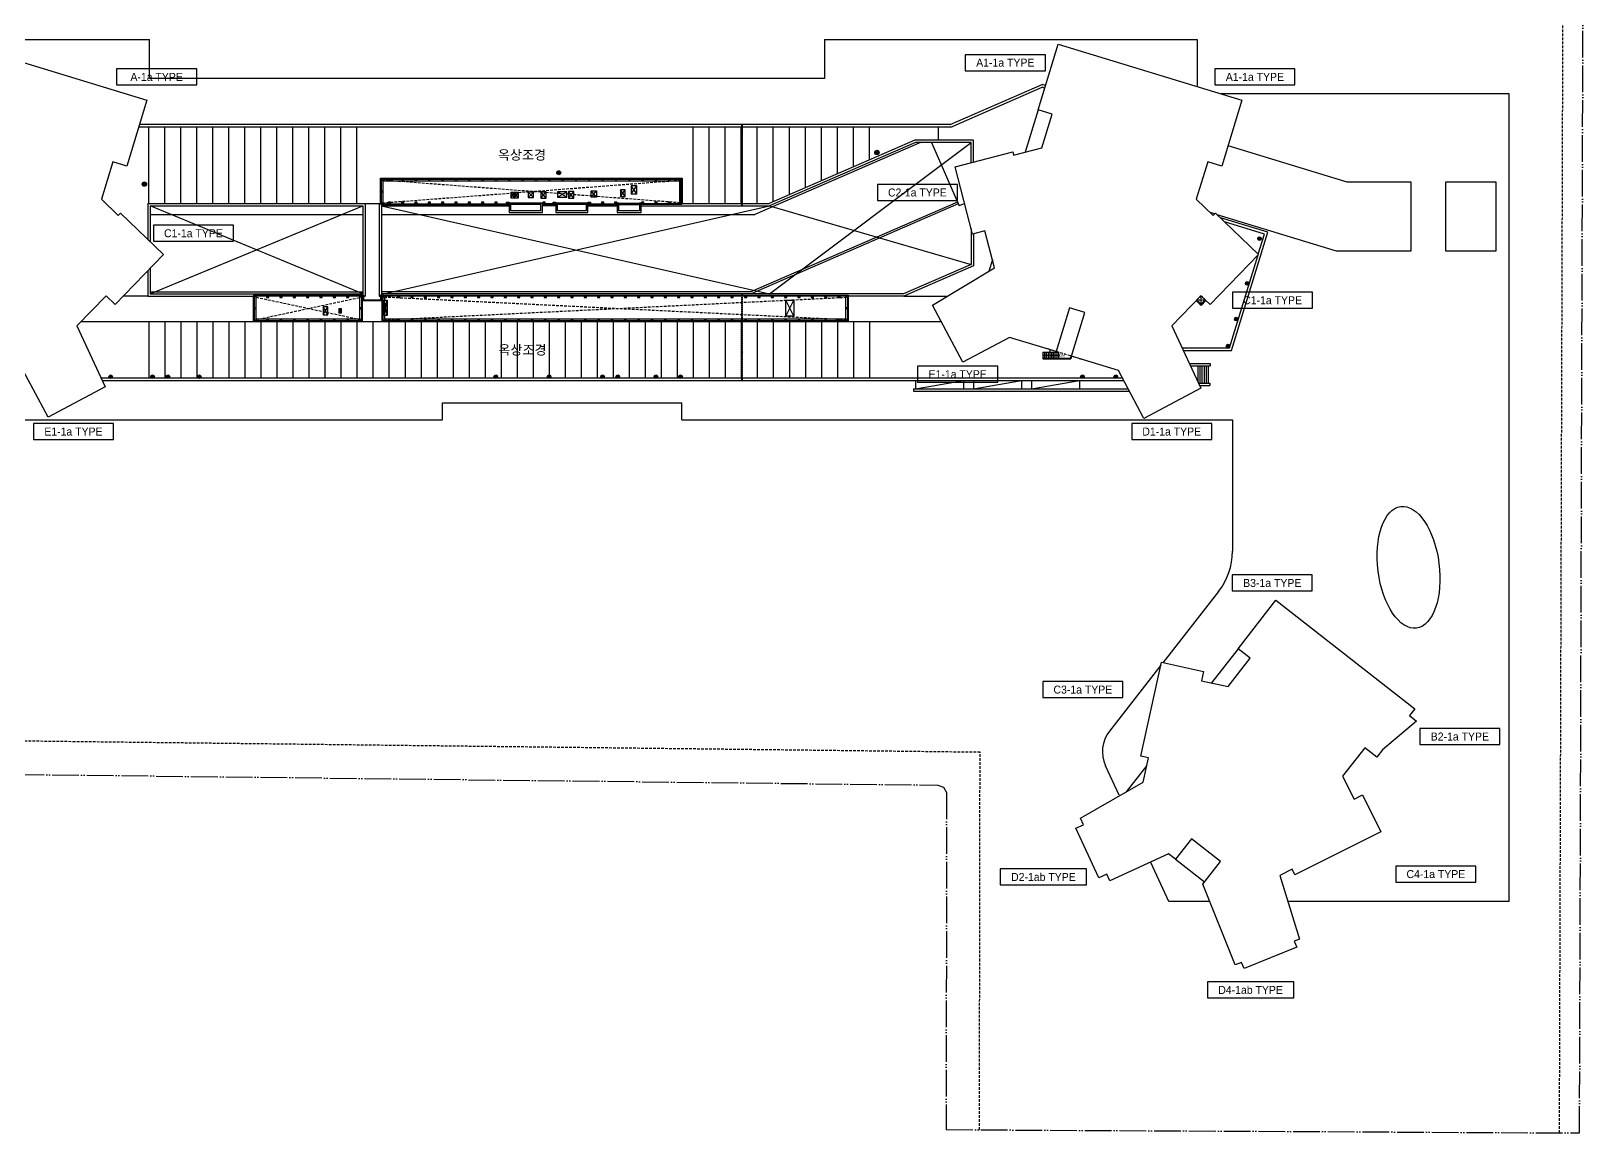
# Model space of a CAD drawing. Header units: millimetres. Extents: x 103947810 to 104370371, y -30955256 to -30705585.
# Drawn here: x 104137785 to 104370371, y -30955256 to -30790065 of the extents above; entities that cross this region are included whole.
import ezdxf
from ezdxf.enums import TextEntityAlignment as Align

# ---------------------------------------------------------------- set-up
doc = ezdxf.new("R2010")
doc.units = ezdxf.units.MM
doc.header["$LTSCALE"] = 200
doc.header["$MEASUREMENT"] = 0
for name, pattern in [('CEN-2', [26, 20, -2, 0, -2, 0, -2]), ('CONTINOUS', [0]), ('H0', [0.3, 0.2, -0.1]), ('HOON1', [3, 2, -1])]:
    doc.linetypes.add(name, pattern=pattern)
for name, color, linetype in [('e-plan', 9, 'CONTINUOUS'), ('e-room', 6, 'CONTINUOUS'), ('e-room-box', 7, 'CONTINUOUS')]:
    doc.layers.add(name, color=color, linetype=linetype)
doc.styles.add('돋움', font='Dotum.ttf')

# ---------------------------------------------------------------- blocks, each defined once
blk = doc.blocks.new('A$C5A682445')
at = {"layer": 'e-plan', "linetype": 'CEN-2'}
blk.add_lwpolyline([(-343809, -111602), (-96696, -114499), (-95833, -114798), (-95367, -115584), (-95446, -166137), (-517, -166635), (-517, -166635), (0, 0), (0, 0), (0, 0), (-297528, 10)], dxfattribs=at)
at = {"layer": 'e-plan', "linetype": 'HOON1'}
for points in [[(-3517, -166619), (-3000, 0), (-3000, 0), (-3000, 0)], [(-90446, -166145), (-90407, -140868), (-90357, -109573), (-343202, -106610), (-343202, -106610), (-343202, -106610), (-343202, -106610), (-343202, -106610)]]:
    blk.add_lwpolyline(points, dxfattribs=at)
blk = doc.blocks.new('A$C6D9D75EA')
at = {"layer": 'e-plan', "linetype": 'ByBlock'}
for p, q in [((227282, 78050), (227782, 78050)), ((227407, 78133), (227407, 78175)), ((227407, 78175), (227449, 78175)), ((227407, 77925), (227407, 77967)), ((227407, 77925), (227449, 77925)), ((227532, 77800), (227532, 78300)), ((227615, 78175), (227657, 78175)), ((227615, 77925), (227657, 77925)), ((227657, 78133), (227657, 78175)), ((227657, 77925), (227657, 77967)), ((179737, 75007), (179987, 75007)), ((179796, 75107), (179762, 75107)), ((179762, 75073), (179762, 75107)), ((179762, 74907), (179762, 74940)), ((179796, 74907), (179762, 74907)), ((179862, 74882), (179862, 75132)), ((179962, 75107), (179928, 75107)), ((179962, 74907), (179928, 74907)), ((179962, 75073), (179962, 75107)), ((179962, 74907), (179962, 74940)), ((117512, 73300), (118012, 73300)), ((117637, 73383), (117637, 73425)), ((117637, 73425), (117679, 73425)), ((117637, 73175), (117637, 73217)), ((117637, 73175), (117679, 73175)), ((117762, 73050), (117762, 73550)), ((117845, 73425), (117887, 73425)), ((117845, 73175), (117887, 73175)), ((117887, 73383), (117887, 73425)), ((117887, 73175), (117887, 73217)), ((284806, 65205), (284806, 65222)), ((284806, 65222), (284823, 65222)), ((284939, 65222), (284956, 65222)), ((284956, 65205), (284956, 65222)), ((284806, 65072), (284806, 65089)), ((284806, 65072), (284823, 65072)), ((284939, 65072), (284956, 65072)), ((284956, 65072), (284956, 65089)), ((282957, 58474), (282957, 58491)), ((282957, 58491), (282974, 58491)), ((282957, 58341), (282957, 58358)), ((282957, 58341), (282974, 58341)), ((283091, 58491), (283107, 58491)), ((283091, 58341), (283107, 58341)), ((283107, 58474), (283107, 58491)), ((283107, 58341), (283107, 58358)), ((281322, 53124), (281322, 53141)), ((281322, 53141), (281338, 53141)), ((281322, 52991), (281322, 53008)), ((281322, 52991), (281338, 52991)), ((281455, 53141), (281472, 53141)), ((281455, 52991), (281472, 52991)), ((281472, 53124), (281472, 53141)), ((281472, 52991), (281472, 53008)), ((280086, 49083), (280086, 49100)), ((280086, 49100), (280103, 49100)), ((280086, 48950), (280086, 48967)), ((280086, 48950), (280103, 48950)), ((280220, 49100), (280236, 49100)), ((280220, 48950), (280236, 48950)), ((280236, 49083), (280236, 49100)), ((280236, 48950), (280236, 48967)), ((112623, 44483), (112623, 44500)), ((112623, 44500), (112639, 44500)), ((112623, 44350), (112623, 44367)), ((112623, 44350), (112639, 44350)), ((112756, 44500), (112773, 44500)), ((112756, 44350), (112773, 44350)), ((112773, 44483), (112773, 44500)), ((112773, 44350), (112773, 44367)), ((118908, 44483), (118908, 44500)), ((118908, 44500), (118925, 44500)), ((118908, 44350), (118908, 44367)), ((118908, 44350), (118925, 44350)), ((119042, 44500), (119058, 44500)), ((119042, 44350), (119058, 44350)), ((119058, 44483), (119058, 44500)), ((119058, 44350), (119058, 44367)), ((121194, 44483), (121194, 44500)), ((121194, 44500), (121211, 44500)), ((121194, 44350), (121194, 44367)), ((121194, 44350), (121211, 44350)), ((121327, 44500), (121344, 44500)), ((121327, 44350), (121344, 44350)), ((121344, 44483), (121344, 44500)), ((121344, 44350), (121344, 44367)), ((125916, 44483), (125916, 44500)), ((125916, 44500), (125932, 44500)), ((125916, 44350), (125916, 44367)), ((125916, 44350), (125932, 44350)), ((126049, 44500), (126066, 44500)), ((126049, 44350), (126066, 44350)), ((126066, 44483), (126066, 44500)), ((126066, 44350), (126066, 44367)), ((170337, 44483), (170337, 44500)), ((170337, 44500), (170354, 44500)), ((170337, 44350), (170337, 44367)), ((170337, 44350), (170354, 44350)), ((170470, 44500), (170487, 44500)), ((170470, 44350), (170487, 44350)), ((170487, 44483), (170487, 44500)), ((170487, 44350), (170487, 44367)), ((178339, 44483), (178339, 44500)), ((178339, 44500), (178355, 44500)), ((178339, 44350), (178339, 44367)), ((178339, 44350), (178355, 44350)), ((178472, 44500), (178489, 44500)), ((178472, 44350), (178489, 44350)), ((178489, 44483), (178489, 44500)), ((178489, 44350), (178489, 44367)), ((186337, 44483), (186337, 44500)), ((186337, 44500), (186354, 44500)), ((186337, 44350), (186337, 44367)), ((186337, 44350), (186354, 44350)), ((186470, 44500), (186487, 44500)), ((186470, 44350), (186487, 44350)), ((186487, 44483), (186487, 44500)), ((186487, 44350), (186487, 44367)), ((188623, 44483), (188623, 44500)), ((188623, 44500), (188639, 44500)), ((188623, 44350), (188623, 44367)), ((188623, 44350), (188639, 44350)), ((188756, 44500), (188773, 44500)), ((188756, 44350), (188773, 44350)), ((188773, 44483), (188773, 44500)), ((188773, 44350), (188773, 44367)), ((194337, 44483), (194337, 44500)), ((194337, 44500), (194354, 44500)), ((194337, 44350), (194337, 44367)), ((194337, 44350), (194354, 44350)), ((194470, 44500), (194487, 44500)), ((194470, 44350), (194487, 44350)), ((194487, 44483), (194487, 44500)), ((194487, 44350), (194487, 44367)), ((198037, 44483), (198037, 44500)), ((198037, 44500), (198054, 44500)), ((198037, 44350), (198037, 44367)), ((198037, 44350), (198054, 44350)), ((198170, 44500), (198187, 44500)), ((198170, 44350), (198187, 44350)), ((198187, 44483), (198187, 44500)), ((198187, 44350), (198187, 44367)), ((258262, 44483), (258262, 44500)), ((258262, 44500), (258279, 44500)), ((258262, 44350), (258262, 44367)), ((258262, 44350), (258279, 44350)), ((258395, 44500), (258412, 44500)), ((258395, 44350), (258412, 44350)), ((258412, 44483), (258412, 44500)), ((258412, 44350), (258412, 44367)), ((263262, 44483), (263262, 44500)), ((263262, 44500), (263279, 44500)), ((263262, 44350), (263262, 44367)), ((263262, 44350), (263279, 44350)), ((263395, 44500), (263412, 44500)), ((263395, 44350), (263412, 44350)), ((263412, 44483), (263412, 44500)), ((263412, 44350), (263412, 44367))]:
    blk.add_line(p, q, dxfattribs=at)
at = {"layer": 'e-plan', "linetype": 'CONTINOUS'}
for p, q in [((284756, 65147), (285006, 65147)), ((284881, 65022), (284881, 65272)), ((282907, 58416), (283157, 58416)), ((283032, 58291), (283032, 58541)), ((281272, 53066), (281522, 53066)), ((281397, 52941), (281397, 53191)), ((280036, 49025), (280286, 49025)), ((280161, 48900), (280161, 49150)), ((112573, 44425), (112823, 44425)), ((112698, 44300), (112698, 44550)), ((118858, 44425), (119108, 44425)), ((118983, 44300), (118983, 44550)), ((121144, 44425), (121394, 44425)), ((121269, 44300), (121269, 44550)), ((125866, 44425), (126116, 44425)), ((125991, 44300), (125991, 44550)), ((170287, 44425), (170537, 44425)), ((170412, 44300), (170412, 44550)), ((178289, 44425), (178539, 44425)), ((178414, 44300), (178414, 44550)), ((186287, 44425), (186537, 44425)), ((186412, 44300), (186412, 44550)), ((188573, 44425), (188823, 44425)), ((188698, 44300), (188698, 44550)), ((194287, 44425), (194537, 44425)), ((194412, 44300), (194412, 44550)), ((197987, 44425), (198237, 44425)), ((198112, 44300), (198112, 44550)), ((258212, 44425), (258462, 44425)), ((258337, 44300), (258337, 44550)), ((263212, 44425), (263462, 44425)), ((263337, 44300), (263337, 44550))]:
    blk.add_line(p, q, dxfattribs=at)
at = {"layer": 'e-plan', "linetype": 'ByBlock'}
for centre, radius in [((227532, 78050), 325), ((179862, 75007), 300), ((117762, 73300), 325), ((284881, 65147), 275), ((284881, 65147), 175), ((283032, 58416), 275), ((283032, 58416), 175), ((281397, 53066), 275), ((281397, 53066), 175), ((280161, 49025), 275), ((280161, 49025), 175), ((112698, 44425), 275), ((112698, 44425), 175), ((118983, 44425), 275), ((118983, 44425), 175), ((121269, 44425), 275), ((121269, 44425), 175), ((125991, 44425), 275), ((125991, 44425), 175), ((170412, 44425), 275), ((170412, 44425), 175), ((178414, 44425), 275), ((178414, 44425), 175), ((186412, 44425), 275), ((186412, 44425), 175), ((188698, 44425), 275), ((188698, 44425), 175), ((194412, 44425), 275), ((194412, 44425), 175), ((198112, 44425), 275), ((198112, 44425), 175), ((258337, 44425), 275), ((258337, 44425), 175), ((263337, 44425), 275), ((263337, 44425), 175)]:
    blk.add_circle(centre, radius, dxfattribs=at)
at = {"layer": 'e-plan', "linetype": 'CONTINOUS'}
for centre, radius in [((227532, 78050), 225), ((179862, 75007), 200), ((117762, 73300), 225)]:
    blk.add_circle(centre, radius, dxfattribs=at)
at = {"layer": 'e-plan', "linetype": 'Continuous'}
for centre, radius in [((227532, 78050), 125), ((179862, 75007), 100), ((117762, 73300), 125), ((284881, 65147), 75), ((283032, 58416), 75), ((281397, 53066), 75), ((280161, 49025), 75), ((112698, 44425), 75), ((118983, 44425), 75), ((121269, 44425), 75), ((125991, 44425), 75), ((170412, 44425), 75), ((178414, 44425), 75), ((186412, 44425), 75), ((188698, 44425), 75), ((194412, 44425), 75), ((198112, 44425), 75), ((258337, 44425), 75), ((263337, 44425), 75)]:
    blk.add_circle(centre, radius, dxfattribs=at)

msp = doc.modelspace()

# ---------------------------------------------------------------- hatches: boundary and pattern name
at = {"layer": 'e-plan'}
for points in [[(104244401, -30804071), (104244251, -30804071), (104244251, -30816271), (104244401, -30816271)], [(104187531, -30829471), (104187531, -30829671), (104187631, -30829671), (104187631, -30830371), (104190231, -30830371), (104190231, -30829671), (104190331, -30829671), (104190331, -30829471), (104190481, -30829471), (104190481, -30829821), (104190381, -30829821), (104190381, -30830521), (104187481, -30830521), (104187481, -30830411), (104187481, -30830411), (104187481, -30829821), (104187381, -30829821), (104187381, -30829471)]]:
    msp.add_hatch(color=256, dxfattribs=at).paths.add_polyline_path(points)

# ---------------------------------------------------------------- linework, layer by layer
at = {"layer": 'e-plan', "ltscale": 0.5}
for p, q in [((104124831, -30791321), (104155531, -30791321)), ((104155531, -30797171), (104155531, -30791321)), ((104256681, -30791321), (104256681, -30797171)), ((104256681, -30791321), (104312531, -30791321)), ((104312531, -30791321), (104312531, -30798382)), ((104256681, -30797171), (104155531, -30797171)), ((104275533, -30804071), (104289312, -30798080)), ((104275616, -30804471), (104289336, -30798505)), ((104289840, -30798241), (104289312, -30798080)), ((104289723, -30798624), (104289336, -30798505)), ((104359331, -30799471), (104316094, -30799471)), ((104359331, -30920571), (104359331, -30799471)), ((104275616, -30804471), (104153909, -30804471)), ((104275533, -30804071), (104154031, -30804071)), ((104155431, -30815921), (104155431, -30804471)), ((104157831, -30815921), (104157831, -30804471)), ((104160231, -30815921), (104160231, -30804471)), ((104162631, -30815921), (104162631, -30804471)), ((104165031, -30815921), (104165031, -30804471)), ((104167431, -30815921), (104167431, -30804471)), ((104169831, -30815921), (104169831, -30804471)), ((104172231, -30815921), (104172231, -30804471)), ((104174631, -30815921), (104174631, -30804471)), ((104177031, -30815921), (104177031, -30804471)), ((104179431, -30815921), (104179431, -30804471)), ((104181831, -30815921), (104181831, -30804471)), ((104184231, -30815921), (104184231, -30804471)), ((104186631, -30815921), (104186631, -30804471)), ((104237031, -30815921), (104237031, -30804471)), ((104239431, -30815921), (104239431, -30804471)), ((104241831, -30815921), (104241831, -30804471)), ((104244231, -30815921), (104244231, -30804471)), ((104246631, -30815921), (104246631, -30804471)), ((104249031, -30815649), (104249031, -30804471)), ((104251431, -30814606), (104251431, -30804471)), ((104253831, -30813562), (104253831, -30804471)), ((104256231, -30812518), (104256231, -30804471)), ((104258631, -30811475), (104258631, -30804471)), ((104261031, -30810431), (104261031, -30804471)), ((104263431, -30809388), (104263431, -30804471)), ((104270254, -30806421), (104248405, -30815921)), ((104270327, -30806771), (104248478, -30816271)), ((104279031, -30806421), (104270254, -30806421)), ((104278681, -30806771), (104270327, -30806771)), ((104272747, -30806771), (104276888, -30816294)), ((104278681, -30809792), (104278681, -30806771)), ((104279031, -30809702), (104279031, -30806421)), ((104155281, -30815921), (104155281, -30821299)), ((104155281, -30815921), (104187881, -30815921)), ((104155631, -30816271), (104155631, -30821637)), ((104155631, -30816271), (104187531, -30816271)), ((104187531, -30816271), (104187531, -30829471)), ((104187881, -30815921), (104189981, -30815921)), ((104187881, -30815921), (104187881, -30829821)), ((104189981, -30815921), (104189981, -30829821)), ((104189981, -30815921), (104190231, -30815921)), ((104190331, -30816271), (104190331, -30829471)), ((104190331, -30816271), (104209431, -30816271)), ((104216431, -30816271), (104214431, -30816271)), ((104221231, -30816271), (104225631, -30816271)), ((104229231, -30816271), (104248478, -30816271)), ((104235311, -30815921), (104248405, -30815921)), ((104277718, -30815934), (104276888, -30816294)), ((104278681, -30819658), (104278681, -30825056)), ((104323122, -30820233), (104316032, -30818065)), ((104322623, -30820499), (104316666, -30818677)), ((104279031, -30820454), (104279031, -30825286)), ((104317699, -30837971), (104323122, -30820233)), ((104321695, -30823534), (104322623, -30820499)), ((104317403, -30837571), (104321674, -30823602)), ((104155281, -30825977), (104155281, -30829821)), ((104155631, -30825614), (104155631, -30829471)), ((104278681, -30825056), (104268528, -30829471)), ((104279031, -30825286), (104268601, -30829821)), ((104155281, -30829821), (104151568, -30829821)), ((104155281, -30829821), (104171101, -30829821)), ((104155631, -30829471), (104187531, -30829471)), ((104187431, -30829821), (104187881, -30829821)), ((104189981, -30829821), (104190431, -30829821)), ((104268528, -30829471), (104190331, -30829471)), ((104268601, -30829821), (104260261, -30829821)), ((104145257, -30833621), (104171051, -30833621)), ((104155431, -30833621), (104155431, -30842071)), ((104157831, -30833621), (104157831, -30842071)), ((104160231, -30833621), (104160231, -30842071)), ((104162631, -30833621), (104162631, -30842071)), ((104165031, -30833621), (104165031, -30842071)), ((104167431, -30833621), (104167431, -30842071)), ((104169831, -30833621), (104169831, -30842071)), ((104172231, -30833621), (104172231, -30842071)), ((104174631, -30833621), (104174631, -30842071)), ((104177031, -30833621), (104177031, -30842071)), ((104179431, -30833621), (104179431, -30842071)), ((104181831, -30833621), (104181831, -30842071)), ((104184231, -30833621), (104184231, -30842071)), ((104186631, -30833621), (104186631, -30842071)), ((104187481, -30833621), (104190381, -30833621)), ((104189031, -30833621), (104189031, -30842071)), ((104191431, -30833621), (104191431, -30842071)), ((104193831, -30833621), (104193831, -30842071)), ((104196231, -30833621), (104196231, -30842071)), ((104198631, -30833621), (104198631, -30842071)), ((104201031, -30833621), (104201031, -30842071)), ((104203431, -30833621), (104203431, -30842071)), ((104205831, -30833621), (104205831, -30842071)), ((104208231, -30833621), (104208231, -30842071)), ((104210631, -30833621), (104210631, -30842071)), ((104213031, -30833621), (104213031, -30842071)), ((104215431, -30833621), (104215431, -30842071)), ((104217831, -30833621), (104217831, -30842071)), ((104220231, -30833621), (104220231, -30842071)), ((104222631, -30833621), (104222631, -30842071)), ((104225031, -30833621), (104225031, -30842071)), ((104227431, -30833621), (104227431, -30842071)), ((104229831, -30833621), (104229831, -30842071)), ((104232231, -30833621), (104232231, -30842071)), ((104234631, -30833621), (104234631, -30842071)), ((104237031, -30833621), (104237031, -30842071)), ((104239431, -30833621), (104239431, -30842071)), ((104241831, -30833621), (104241831, -30842071)), ((104244231, -30833621), (104244231, -30842071)), ((104246631, -30833621), (104246631, -30842071)), ((104249031, -30833621), (104249031, -30842071)), ((104251431, -30833621), (104251431, -30842071)), ((104253831, -30833621), (104253831, -30842071)), ((104256231, -30833621), (104256231, -30842071)), ((104258631, -30833621), (104258631, -30842071)), ((104260311, -30833621), (104274203, -30833621)), ((104261031, -30833621), (104261031, -30842071)), ((104263431, -30833621), (104263431, -30841971)), ((104310275, -30837571), (104317403, -30837571)), ((104310462, -30837971), (104317699, -30837971)), ((104311371, -30839921), (104314476, -30839921)), ((104311534, -30840271), (104314476, -30840271)), ((104312676, -30840271), (104312676, -30842695)), ((104312976, -30840271), (104312976, -30842846)), ((104313276, -30840271), (104313276, -30842846)), ((104313576, -30840271), (104313576, -30842846)), ((104313876, -30840271), (104313876, -30842846)), ((104314176, -30840271), (104314176, -30842846)), ((104314476, -30839921), (104314476, -30840271)), ((104148274, -30842071), (104301343, -30842071)), ((104148460, -30842471), (104301555, -30842471)), ((104270331, -30842471), (104270331, -30843721)), ((104277531, -30842471), (104277531, -30843721)), ((104279031, -30842471), (104279031, -30843721)), ((104286231, -30842471), (104286231, -30843721)), ((104287731, -30842471), (104287731, -30843721)), ((104294931, -30842471), (104294931, -30843721)), ((104312735, -30842846), (104314475, -30842846)), ((104312898, -30843196), (104314475, -30843196)), ((104314475, -30842846), (104314475, -30843196)), ((104270031, -30843721), (104270031, -30844071)), ((104270031, -30844071), (104302406, -30844071)), ((104199431, -30848371), (104199431, -30845821)), ((104199431, -30845821), (104235331, -30845821)), ((104235331, -30848371), (104235331, -30845821)), ((104085089, -30848371), (104199431, -30848371)), ((104235331, -30848371), (104317831, -30848371)), ((104317831, -30848371), (104317831, -30868047)), ((104315753, -30874080), (104307414, -30884755)), ((104307122, -30885129), (104299407, -30895002)), ((104300877, -30904614), (104298816, -30900194)), ((104308318, -30920571), (104305592, -30914724)), ((104314443, -30920571), (104308318, -30920571)), ((104359331, -30920571), (104326148, -30920571))]:
    msp.add_line(p, q, dxfattribs=at)
at = {"layer": 'e-plan'}
for p, q in [((104288726, -30801885), (104286791, -30808211)), ((104273784, -30806421), (104273784, -30804471)), ((104271079, -30806771), (104246241, -30817571)), ((104248478, -30829471), (104278681, -30806771)), ((104190231, -30812171), (104235311, -30812171)), ((104190231, -30816071), (104190231, -30812171)), ((104190331, -30812271), (104235211, -30812271)), ((104190331, -30815971), (104190331, -30812271)), ((104235211, -30815971), (104235211, -30812271)), ((104235311, -30816071), (104235311, -30812171)), ((104209701, -30815051), (104210251, -30814251)), ((104210251, -30815051), (104209701, -30814251)), ((104210251, -30815051), (104210851, -30814251)), ((104210851, -30815051), (104210251, -30814251)), ((104212311, -30815034), (104213111, -30814234)), ((104213111, -30815034), (104212311, -30814234)), ((104214201, -30815101), (104215001, -30814151)), ((104215001, -30815101), (104214201, -30814151)), ((104216701, -30814984), (104218101, -30814184)), ((104218101, -30814984), (104216701, -30814184)), ((104218326, -30815101), (104219126, -30814101)), ((104219126, -30815101), (104218326, -30814101)), ((104221732, -30814984), (104222532, -30814034)), ((104222532, -30814984), (104221732, -30814034)), ((104226110, -30814893), (104226810, -30813893)), ((104226810, -30814893), (104226110, -30813893)), ((104227718, -30814454), (104228568, -30813254)), ((104228568, -30814454), (104227718, -30813254)), ((104155631, -30829471), (104187531, -30816271)), ((104187531, -30829471), (104155631, -30816271)), ((104155631, -30817571), (104187531, -30817571)), ((104190231, -30816071), (104209381, -30816071)), ((104190331, -30815971), (104209381, -30815971)), ((104190331, -30816271), (104248478, -30829471)), ((104190331, -30817571), (104246241, -30817571)), ((104190681, -30829471), (104248478, -30816271)), ((104209381, -30815971), (104209381, -30816071)), ((104214161, -30815871), (104209701, -30815871)), ((104214161, -30816091), (104209701, -30816091)), ((104216381, -30815971), (104214481, -30815971)), ((104214481, -30815971), (104214481, -30816071)), ((104216381, -30816071), (104214481, -30816071)), ((104216381, -30815971), (104216381, -30816071)), ((104220961, -30815871), (104216701, -30815871)), ((104220961, -30816091), (104216701, -30816091)), ((104221281, -30815971), (104225581, -30815971)), ((104221281, -30815971), (104221281, -30816071)), ((104221281, -30816071), (104225581, -30816071)), ((104225581, -30815971), (104225581, -30816071)), ((104225901, -30815871), (104228961, -30815871)), ((104225901, -30816091), (104228961, -30816091)), ((104235211, -30815971), (104229281, -30815971)), ((104229281, -30815971), (104229281, -30816071)), ((104235311, -30816071), (104229281, -30816071)), ((104276629, -30815698), (104245644, -30829171)), ((104276749, -30815973), (104245707, -30829471)), ((104248478, -30816271), (104278681, -30825056)), ((104281857, -30824351), (104281331, -30826072)), ((104155631, -30829171), (104187531, -30829171)), ((104245644, -30829171), (104190331, -30829171)), ((104171101, -30829671), (104171101, -30833571)), ((104171101, -30829671), (104187431, -30829671)), ((104171201, -30829771), (104171201, -30833471)), ((104171201, -30829771), (104187331, -30829771)), ((104181561, -30832596), (104182261, -30831396)), ((104182261, -30832596), (104181561, -30831396)), ((104187331, -30829771), (104187331, -30833471)), ((104187431, -30829671), (104187431, -30833571)), ((104190431, -30829671), (104190431, -30833571)), ((104190431, -30829671), (104260261, -30829671)), ((104190531, -30829771), (104190531, -30833471)), ((104190531, -30829771), (104260161, -30829771)), ((104190781, -30832731), (104191161, -30830431)), ((104191161, -30832731), (104190781, -30830431)), ((104250910, -30832791), (104252110, -30830391)), ((104252110, -30832791), (104250910, -30830391)), ((104260161, -30829771), (104260161, -30833471)), ((104260261, -30829671), (104260261, -30833571)), ((104268601, -30829821), (104275091, -30829821)), ((104171101, -30833571), (104187431, -30833571)), ((104171201, -30833471), (104187331, -30833471)), ((104183921, -30832296), (104184321, -30831696)), ((104184321, -30832296), (104183921, -30831696)), ((104190431, -30833571), (104260261, -30833571)), ((104190531, -30833471), (104260161, -30833471)), ((104289425, -30838221), (104289425, -30839221)), ((104289425, -30838221), (104291765, -30838221)), ((104289685, -30838221), (104289685, -30839121)), ((104289945, -30838221), (104289945, -30839121)), ((104290205, -30838221), (104290205, -30839121)), ((104290465, -30838221), (104290465, -30839121)), ((104290531, -30838221), (104290531, -30837854)), ((104290725, -30838221), (104290725, -30839121)), ((104290985, -30838221), (104290985, -30839121)), ((104291245, -30838221), (104291245, -30839121)), ((104291505, -30838221), (104291505, -30839121)), ((104291765, -30838221), (104291765, -30839121)), ((104289425, -30839221, 0), (104293603, -30839221, 0)), ((104289555, -30839121), (104293529, -30839121)), ((104289555, -30839171), (104293566, -30839171)), ((104289685, -30839171), (104289685, -30839221)), ((104289945, -30839171), (104289945, -30839221)), ((104290205, -30839171), (104290205, -30839221)), ((104290465, -30839171), (104290465, -30839221)), ((104290725, -30839171), (104290725, -30839221)), ((104290985, -30839171), (104290985, -30839221)), ((104291245, -30839171), (104291245, -30839221)), ((104291505, -30839171), (104291505, -30839221)), ((104291765, -30839171), (104291765, -30839221)), ((104293659, -30838695, 0), (104293529, -30839121, 0)), ((104293707, -30838710, 0), (104293566, -30839171, 0)), ((104293725, -30838820), (104293603, -30839221, 0)), ((104270331, -30843721), (104277531, -30842471)), ((104279031, -30843721), (104286231, -30842471)), ((104287731, -30843721), (104294931, -30842471)), ((104270031, -30843721), (104302220, -30843721)), ((104318690, -30882666), (104314679, -30887799)), ((104305017, -30900167), (104301924, -30904126)), ((104309282, -30914198, 0), (104313672, -30917627))]:
    msp.add_line(p, q, dxfattribs=at)
at = {"layer": 'e-plan', "linetype": 'HOON1'}
for p, q in [((104190481, -30815821), (104235061, -30812421)), ((104235061, -30815821), (104190481, -30812421)), ((104171351, -30833371), (104187181, -30829971)), ((104187181, -30833371), (104171351, -30829971)), ((104190681, -30833371), (104260011, -30829971)), ((104260011, -30833371), (104190681, -30829971)), ((104295289, -30839298, 0), (104289684, -30837585, 0))]:
    msp.add_line(p, q, dxfattribs=at)
at = {"layer": 'e-plan', "linetype": 'H0'}
for p, q in [((104312495, -30830372), (104313767, -30830350)), ((104313142, -30830997), (104313120, -30829725))]:
    msp.add_line(p, q, dxfattribs=at)
at = {"layer": 'e-plan'}
for points in [[(104127633, -30792013), (104155156, -30800427), (104152136, -30810306), (104150032, -30809663), (104148321, -30815259), (104150861, -30817712), (104151209, -30817353), (104157632, -30823556), (104150387, -30831059), (104149020, -30829739), (104144646, -30834268), (104148911, -30843413), (104140344, -30847968), (104136623, -30840970)], [(104317167, -30807224), (104334985, -30812671), (104344551, -30812671), (104344551, -30823071), (104333431, -30823071), (104315557, -30817606)], [(104315187, -30817493), (104314504, -30817284)], [(104187531, -30829471), (104187531, -30829671), (104187631, -30829671), (104187631, -30830371), (104190231, -30830371), (104190231, -30829671), (104190331, -30829671), (104190331, -30829471), (104190481, -30829471), (104190481, -30829821), (104190381, -30829821), (104190381, -30830521), (104187481, -30830521), (104187481, -30830411), (104187481, -30830411), (104187481, -30829821), (104187381, -30829821), (104187381, -30829471), (104187531, -30829471)], [(104312391, -30830480), (104313146, -30831209), (104313875, -30830454)], [(104289469, -30838671), (104289536, -30838555), (104289502, -30838536), (104289425, -30838671), (104289502, -30838810), (104289536, -30838787), (104289469, -30838671)], [(104289425, -30838671), (104291765, -30838671)]]:
    msp.add_lwpolyline(points, dxfattribs=at)
for points in [[(104291733, -30792013), (104319256, -30800427), (104316236, -30810306), (104314132, -30809663), (104312421, -30815259), (104314961, -30817712), (104315309, -30817353), (104321732, -30823556), (104314487, -30831059), (104313120, -30829739), (104308746, -30834268), (104313099, -30843603), (104304560, -30848144), (104300750, -30840979), (104293713, -30838827), (104295718, -30832267), (104293442, -30831571), (104291437, -30838131), (104284426, -30835988), (104277429, -30839708), (104272874, -30831142), (104282160, -30825562), (104280728, -30820026), (104278888, -30820502), (104276277, -30810404), (104284923, -30808168), (104285048, -30808652), (104289282, -30807557), (104290817, -30802535), (104288713, -30801891)], [(104190481, -30812271), (104190331, -30812271), (104190331, -30812421), (104190481, -30812421)], [(104191386, -30812271), (104191536, -30812271), (104191536, -30812421), (104191386, -30812421)], [(104193386, -30812271), (104193536, -30812271), (104193536, -30812421), (104193386, -30812421)], [(104195386, -30812271), (104195536, -30812271), (104195536, -30812421), (104195386, -30812421)], [(104197386, -30812271), (104197536, -30812271), (104197536, -30812421), (104197386, -30812421)], [(104199386, -30812271), (104199536, -30812271), (104199536, -30812421), (104199386, -30812421)], [(104201386, -30812271), (104201536, -30812271), (104201536, -30812421), (104201386, -30812421)], [(104203386, -30812271), (104203536, -30812271), (104203536, -30812421), (104203386, -30812421)], [(104205386, -30812271), (104205536, -30812271), (104205536, -30812421), (104205386, -30812421)], [(104207386, -30812271), (104207536, -30812271), (104207536, -30812421), (104207386, -30812421)], [(104209386, -30812271), (104209536, -30812271), (104209536, -30812421), (104209386, -30812421)], [(104211386, -30812271), (104211536, -30812271), (104211536, -30812421), (104211386, -30812421)], [(104213386, -30812271), (104213536, -30812271), (104213536, -30812421), (104213386, -30812421)], [(104215386, -30812271), (104215536, -30812271), (104215536, -30812421), (104215386, -30812421)], [(104217386, -30812271), (104217536, -30812271), (104217536, -30812421), (104217386, -30812421)], [(104219536, -30812271), (104219386, -30812271), (104219386, -30812421), (104219536, -30812421)], [(104221536, -30812271), (104221386, -30812271), (104221386, -30812421), (104221536, -30812421)], [(104223536, -30812271), (104223386, -30812271), (104223386, -30812421), (104223536, -30812421)], [(104225536, -30812271), (104225386, -30812271), (104225386, -30812421), (104225536, -30812421)], [(104227536, -30812271), (104227386, -30812271), (104227386, -30812421), (104227536, -30812421)], [(104229386, -30812271), (104229536, -30812271), (104229536, -30812421), (104229386, -30812421)], [(104231386, -30812271), (104231536, -30812271), (104231536, -30812421), (104231386, -30812421)], [(104233386, -30812271), (104233536, -30812271), (104233536, -30812421), (104233386, -30812421)], [(104235061, -30812271), (104235211, -30812271), (104235211, -30812421), (104235061, -30812421)], [(104357331, -30823071), (104349831, -30823071), (104349831, -30812671), (104357331, -30812671)], [(104190481, -30814046), (104190331, -30814046), (104190331, -30814196), (104190481, -30814196)], [(104209701, -30814251), (104209701, -30815051), (104210251, -30815051), (104210251, -30814251)], [(104210251, -30814251), (104210251, -30815051), (104210851, -30815051), (104210851, -30814251)], [(104212311, -30814234), (104212311, -30815034), (104213111, -30815034), (104213111, -30814234)], [(104214201, -30815101), (104215001, -30815101), (104215001, -30814151), (104214201, -30814151)], [(104218101, -30814984), (104218101, -30814184), (104216701, -30814184), (104216701, -30814984)], [(104218326, -30815101), (104219126, -30815101), (104219126, -30814101), (104218326, -30814101)], [(104221732, -30814034), (104222532, -30814034), (104222532, -30814984), (104221732, -30814984)], [(104226810, -30814893), (104226810, -30813893), (104226110, -30813893), (104226110, -30814893)], [(104228568, -30814454), (104228568, -30813254), (104227718, -30813254), (104227718, -30814454)], [(104235061, -30814046), (104235211, -30814046), (104235211, -30814196), (104235061, -30814196)], [(104190331, -30815821), (104190331, -30815971), (104190481, -30815971), (104190481, -30815821)], [(104191386, -30815821), (104191386, -30815971), (104191536, -30815971), (104191536, -30815821)], [(104193386, -30815821), (104193386, -30815971), (104193536, -30815971), (104193536, -30815821)], [(104195386, -30815821), (104195386, -30815971), (104195536, -30815971), (104195536, -30815821)], [(104197386, -30815821), (104197386, -30815971), (104197536, -30815971), (104197536, -30815821)], [(104199386, -30815821), (104199386, -30815971), (104199536, -30815971), (104199536, -30815821)], [(104201386, -30815821), (104201386, -30815971), (104201536, -30815971), (104201536, -30815821)], [(104203386, -30815821), (104203386, -30815971), (104203536, -30815971), (104203536, -30815821)], [(104205386, -30815821), (104205386, -30815971), (104205536, -30815971), (104205536, -30815821)], [(104207386, -30815821), (104207386, -30815971), (104207536, -30815971), (104207536, -30815821)], [(104209281, -30815821), (104209281, -30815971), (104209131, -30815971), (104209131, -30815821)], [(104214431, -30816271), (104214431, -30815871), (104214161, -30815871), (104214161, -30817001), (104209701, -30817001), (104209701, -30815871), (104209431, -30815871), (104209431, -30817271), (104214431, -30817271)], [(104214581, -30815821), (104214581, -30815971), (104214731, -30815971), (104214731, -30815821)], [(104216281, -30815821), (104216281, -30815971), (104216131, -30815971), (104216131, -30815821)], [(104221231, -30816271), (104221231, -30815871), (104220961, -30815871), (104220961, -30817001), (104216701, -30817001), (104216701, -30815871), (104216431, -30815871), (104216431, -30816271), (104216431, -30817271), (104221231, -30817271)], [(104221381, -30815821), (104221381, -30815971), (104221531, -30815971), (104221531, -30815821)], [(104223506, -30815821), (104223506, -30815971), (104223356, -30815971), (104223356, -30815821)], [(104225481, -30815821), (104225481, -30815971), (104225331, -30815971), (104225331, -30815821)], [(104229231, -30815871), (104228961, -30815871), (104228961, -30817001), (104225901, -30817001), (104225901, -30815871), (104225631, -30815871), (104225631, -30816271), (104225631, -30817271), (104229231, -30817271)], [(104229381, -30815821), (104229381, -30815971), (104229531, -30815971), (104229531, -30815821)], [(104231386, -30815821), (104231386, -30815971), (104231536, -30815971), (104231536, -30815821)], [(104233386, -30815821), (104233386, -30815971), (104233536, -30815971), (104233536, -30815821)], [(104235211, -30815821), (104235211, -30815971), (104235061, -30815971), (104235061, -30815821)], [(104171201, -30829921), (104171201, -30829771), (104171351, -30829771), (104171351, -30829921)], [(104171351, -30831696), (104171201, -30831696), (104171201, -30831546), (104171351, -30831546)], [(104173326, -30829921), (104173326, -30829771), (104173176, -30829771), (104173176, -30829921)], [(104175326, -30829921), (104175326, -30829771), (104175176, -30829771), (104175176, -30829921)], [(104177326, -30829921), (104177326, -30829771), (104177176, -30829771), (104177176, -30829921)], [(104179326, -30829921), (104179326, -30829771), (104179176, -30829771), (104179176, -30829921)], [(104181326, -30829921), (104181326, -30829771), (104181176, -30829771), (104181176, -30829921)], [(104181561, -30832596), (104182261, -30832596), (104182261, -30831396), (104181561, -30831396)], [(104183326, -30829921), (104183326, -30829771), (104183176, -30829771), (104183176, -30829921)], [(104185326, -30829921), (104185326, -30829771), (104185176, -30829771), (104185176, -30829921)], [(104187331, -30829921), (104187331, -30829771), (104187181, -30829771), (104187181, -30829921)], [(104187181, -30831696), (104187331, -30831696), (104187331, -30831546), (104187181, -30831546)], [(104190781, -30830431), (104191161, -30830431), (104191161, -30832731), (104190781, -30832731)], [(104190936, -30829921), (104190936, -30829771), (104190786, -30829771), (104190786, -30829921)], [(104192936, -30829921), (104192936, -30829771), (104192786, -30829771), (104192786, -30829921)], [(104194936, -30829921), (104194936, -30829771), (104194786, -30829771), (104194786, -30829921)], [(104196936, -30829921), (104196936, -30829771), (104196786, -30829771), (104196786, -30829921)], [(104198936, -30829921), (104198936, -30829771), (104198786, -30829771), (104198786, -30829921)], [(104200936, -30829921), (104200936, -30829771), (104200786, -30829771), (104200786, -30829921)], [(104202936, -30829921), (104202936, -30829771), (104202786, -30829771), (104202786, -30829921)], [(104204936, -30829921), (104204936, -30829771), (104204786, -30829771), (104204786, -30829921)], [(104206936, -30829921), (104206936, -30829771), (104206786, -30829771), (104206786, -30829921)], [(104208936, -30829921), (104208936, -30829771), (104208786, -30829771), (104208786, -30829921)], [(104210936, -30829921), (104210936, -30829771), (104210786, -30829771), (104210786, -30829921)], [(104212936, -30829921), (104212936, -30829771), (104212786, -30829771), (104212786, -30829921)], [(104214936, -30829921), (104214936, -30829771), (104214786, -30829771), (104214786, -30829921)], [(104216936, -30829921), (104216936, -30829771), (104216786, -30829771), (104216786, -30829921)], [(104218936, -30829921), (104218936, -30829771), (104218786, -30829771), (104218786, -30829921)], [(104220936, -30829921), (104220936, -30829771), (104220786, -30829771), (104220786, -30829921)], [(104222936, -30829921), (104222936, -30829771), (104222786, -30829771), (104222786, -30829921)], [(104224936, -30829921), (104224936, -30829771), (104224786, -30829771), (104224786, -30829921)], [(104226936, -30829921), (104226936, -30829771), (104226786, -30829771), (104226786, -30829921)], [(104228936, -30829921), (104228936, -30829771), (104228786, -30829771), (104228786, -30829921)], [(104230936, -30829921), (104230936, -30829771), (104230786, -30829771), (104230786, -30829921)], [(104232936, -30829921), (104232936, -30829771), (104232786, -30829771), (104232786, -30829921)], [(104234936, -30829921), (104234936, -30829771), (104234786, -30829771), (104234786, -30829921)], [(104236936, -30829921), (104236936, -30829771), (104236786, -30829771), (104236786, -30829921)], [(104238936, -30829921), (104238936, -30829771), (104238786, -30829771), (104238786, -30829921)], [(104240936, -30829921), (104240936, -30829771), (104240786, -30829771), (104240786, -30829921)], [(104242936, -30829921), (104242936, -30829771), (104242786, -30829771), (104242786, -30829921)], [(104244936, -30829921), (104244936, -30829771), (104244786, -30829771), (104244786, -30829921)], [(104246936, -30829921), (104246936, -30829771), (104246786, -30829771), (104246786, -30829921)], [(104248936, -30829921), (104248936, -30829771), (104248786, -30829771), (104248786, -30829921)], [(104250936, -30829921), (104250936, -30829771), (104250786, -30829771), (104250786, -30829921)], [(104250910, -30830391), (104252110, -30830391), (104252110, -30832791), (104250910, -30832791)], [(104252936, -30829921), (104252936, -30829771), (104252786, -30829771), (104252786, -30829921)], [(104254936, -30829921), (104254936, -30829771), (104254786, -30829771), (104254786, -30829921)], [(104256936, -30829921), (104256936, -30829771), (104256786, -30829771), (104256786, -30829921)], [(104258936, -30829921), (104258936, -30829771), (104258786, -30829771), (104258786, -30829921)], [(104260161, -30829921), (104260161, -30829771), (104260011, -30829771), (104260011, -30829921)], [(104260011, -30831696), (104260161, -30831696), (104260161, -30831546), (104260011, -30831546)], [(104171351, -30833471), (104171201, -30833471), (104171201, -30833321), (104171351, -30833321)], [(104173326, -30833471), (104173176, -30833471), (104173176, -30833321), (104173326, -30833321)], [(104175326, -30833471), (104175176, -30833471), (104175176, -30833321), (104175326, -30833321)], [(104177326, -30833471), (104177176, -30833471), (104177176, -30833321), (104177326, -30833321)], [(104179326, -30833471), (104179176, -30833471), (104179176, -30833321), (104179326, -30833321)], [(104181326, -30833471), (104181176, -30833471), (104181176, -30833321), (104181326, -30833321)], [(104183326, -30833471), (104183176, -30833471), (104183176, -30833321), (104183326, -30833321)], [(104183921, -30832296), (104184321, -30832296), (104184321, -30831696), (104183921, -30831696)], [(104185326, -30833471), (104185176, -30833471), (104185176, -30833321), (104185326, -30833321)], [(104187181, -30833471), (104187331, -30833471), (104187331, -30833321), (104187181, -30833321)], [(104190936, -30833471), (104190786, -30833471), (104190786, -30833321), (104190936, -30833321)], [(104192936, -30833471), (104192786, -30833471), (104192786, -30833321), (104192936, -30833321)], [(104194936, -30833471), (104194786, -30833471), (104194786, -30833321), (104194936, -30833321)], [(104196936, -30833471), (104196786, -30833471), (104196786, -30833321), (104196936, -30833321)], [(104198936, -30833471), (104198786, -30833471), (104198786, -30833321), (104198936, -30833321)], [(104200936, -30833471), (104200786, -30833471), (104200786, -30833321), (104200936, -30833321)], [(104202936, -30833471), (104202786, -30833471), (104202786, -30833321), (104202936, -30833321)], [(104204936, -30833471), (104204786, -30833471), (104204786, -30833321), (104204936, -30833321)], [(104206936, -30833471), (104206786, -30833471), (104206786, -30833321), (104206936, -30833321)], [(104208936, -30833471), (104208786, -30833471), (104208786, -30833321), (104208936, -30833321)], [(104210936, -30833471), (104210786, -30833471), (104210786, -30833321), (104210936, -30833321)], [(104212936, -30833471), (104212786, -30833471), (104212786, -30833321), (104212936, -30833321)], [(104214936, -30833471), (104214786, -30833471), (104214786, -30833321), (104214936, -30833321)], [(104216936, -30833471), (104216786, -30833471), (104216786, -30833321), (104216936, -30833321)], [(104218936, -30833471), (104218786, -30833471), (104218786, -30833321), (104218936, -30833321)], [(104220936, -30833471), (104220786, -30833471), (104220786, -30833321), (104220936, -30833321)], [(104222936, -30833471), (104222786, -30833471), (104222786, -30833321), (104222936, -30833321)], [(104224936, -30833471), (104224786, -30833471), (104224786, -30833321), (104224936, -30833321)], [(104226936, -30833471), (104226786, -30833471), (104226786, -30833321), (104226936, -30833321)], [(104228936, -30833471), (104228786, -30833471), (104228786, -30833321), (104228936, -30833321)], [(104230936, -30833471), (104230786, -30833471), (104230786, -30833321), (104230936, -30833321)], [(104232936, -30833471), (104232786, -30833471), (104232786, -30833321), (104232936, -30833321)], [(104234936, -30833471), (104234786, -30833471), (104234786, -30833321), (104234936, -30833321)], [(104236936, -30833471), (104236786, -30833471), (104236786, -30833321), (104236936, -30833321)], [(104238936, -30833471), (104238786, -30833471), (104238786, -30833321), (104238936, -30833321)], [(104240936, -30833471), (104240786, -30833471), (104240786, -30833321), (104240936, -30833321)], [(104242936, -30833471), (104242786, -30833471), (104242786, -30833321), (104242936, -30833321)], [(104244936, -30833471), (104244786, -30833471), (104244786, -30833321), (104244936, -30833321)], [(104246936, -30833471), (104246786, -30833471), (104246786, -30833321), (104246936, -30833321)], [(104248936, -30833471), (104248786, -30833471), (104248786, -30833321), (104248936, -30833321)], [(104250936, -30833471), (104250786, -30833471), (104250786, -30833321), (104250936, -30833321)], [(104252936, -30833471), (104252786, -30833471), (104252786, -30833321), (104252936, -30833321)], [(104254936, -30833471), (104254786, -30833471), (104254786, -30833321), (104254936, -30833321)], [(104256786, -30833471), (104256936, -30833471), (104256936, -30833321), (104256786, -30833321)], [(104258786, -30833471), (104258936, -30833471), (104258936, -30833321), (104258786, -30833321)], [(104260011, -30833471), (104260161, -30833471), (104260161, -30833321), (104260011, -30833321)], [(104345178, -30891660), (104344371, -30892692), (104345439, -30893526), (104340322, -30897806), (104340350, -30897839), (104339495, -30898933), (104337667, -30897505), (104334348, -30901754), (104336070, -30905209), (104337323, -30904584), (104340076, -30910106), (104327180, -30916535), (104326779, -30915730), (104324956, -30916639), (104327875, -30926182), (104327113, -30926490), (104327487, -30927417), (104319578, -30930613), (104319204, -30929685), (104318267, -30930064), (104313384, -30917979), (104316059, -30914556), (104311685, -30911139), (104309284, -30914212), (104308238, -30913395), (104308236, -30913391), (104299472, -30917478), (104299007, -30916481), (104297838, -30917026), (104294368, -30909585), (104295538, -30909040), (104295082, -30908064), (104304455, -30902653), (104305259, -30899027), (104304088, -30898767), (104307207, -30884698), (104313523, -30886099), (104313220, -30887466), (104317185, -30888344), (104320504, -30884096), (104318676, -30882667), (104324359, -30875394)]]:
    msp.add_lwpolyline(points, close=True, dxfattribs=at)
at = {"layer": 'e-plan', "linetype": 'H0'}
for points in [[(104244401, -30804071), (104244251, -30804071), (104244251, -30816271), (104244401, -30816271)], [(104244401, -30829471), (104244251, -30829471), (104244251, -30842471), (104244401, -30842471)], [(104313767, -30830350), (104313120, -30829725), (104312495, -30830372), (104313142, -30830997)]]:
    msp.add_lwpolyline(points, close=True, dxfattribs=at)
at = {"layer": 'e-plan', "ltscale": 0.5}
for points in [[(104190181, -30815921), (104190181, -30812121), (104235361, -30812121), (104235361, -30815921)], [(104190581, -30815971), (104190581, -30812521), (104234961, -30812521), (104234961, -30815971)], [(104191636, -30815971), (104191636, -30815721), (104191286, -30815721), (104191286, -30815971)], [(104193636, -30815971), (104193636, -30815721), (104193286, -30815721), (104193286, -30815971)], [(104195636, -30815971), (104195636, -30815721), (104195286, -30815721), (104195286, -30815971)], [(104197636, -30815971), (104197636, -30815721), (104197286, -30815721), (104197286, -30815971)], [(104199636, -30815971), (104199636, -30815721), (104199286, -30815721), (104199286, -30815971)], [(104201636, -30815971), (104201636, -30815721), (104201286, -30815721), (104201286, -30815971)], [(104203636, -30815971), (104203636, -30815721), (104203286, -30815721), (104203286, -30815971)], [(104205636, -30815971), (104205636, -30815721), (104205286, -30815721), (104205286, -30815971)], [(104207636, -30815971), (104207636, -30815721), (104207286, -30815721), (104207286, -30815971)], [(104209031, -30815971), (104209031, -30815721), (104209381, -30815721), (104209381, -30815971)], [(104214831, -30815971), (104214831, -30815721), (104214481, -30815721), (104214481, -30815971)], [(104216031, -30815971), (104216031, -30815721), (104216381, -30815721), (104216381, -30815971)], [(104221281, -30815971), (104221281, -30815721), (104221631, -30815721), (104221631, -30815971)], [(104223606, -30815971), (104223606, -30815721), (104223256, -30815721), (104223256, -30815971)], [(104225581, -30815971), (104225581, -30815721), (104225231, -30815721), (104225231, -30815971)], [(104229631, -30815971), (104229631, -30815721), (104229281, -30815721), (104229281, -30815971)], [(104231636, -30815971), (104231636, -30815721), (104231286, -30815721), (104231286, -30815971)], [(104233636, -30815971), (104233636, -30815721), (104233286, -30815721), (104233286, -30815971)], [(104171051, -30829821), (104171051, -30833621), (104187481, -30833621), (104187481, -30829821)], [(104171451, -30829771), (104171451, -30833221), (104187081, -30833221), (104187081, -30829771)], [(104173076, -30829771), (104173076, -30830021), (104173426, -30830021), (104173426, -30829771)], [(104175076, -30829771), (104175076, -30830021), (104175426, -30830021), (104175426, -30829771)], [(104177076, -30829771), (104177076, -30830021), (104177426, -30830021), (104177426, -30829771)], [(104179076, -30829771), (104179076, -30830021), (104179426, -30830021), (104179426, -30829771)], [(104181076, -30829771), (104181076, -30830021), (104181426, -30830021), (104181426, -30829771)], [(104183076, -30829771), (104183076, -30830021), (104183426, -30830021), (104183426, -30829771)], [(104185076, -30829771), (104185076, -30830021), (104185426, -30830021), (104185426, -30829771)], [(104190381, -30829821), (104190381, -30833621), (104260311, -30833621), (104260311, -30829821)], [(104190686, -30829771), (104190686, -30830021), (104191036, -30830021), (104191036, -30829771)], [(104190781, -30829771), (104190781, -30833221), (104259911, -30833221), (104259911, -30829771)], [(104192686, -30829771), (104192686, -30830021), (104193036, -30830021), (104193036, -30829771)], [(104194686, -30829771), (104194686, -30830021), (104195036, -30830021), (104195036, -30829771)], [(104196686, -30829771), (104196686, -30830021), (104197036, -30830021), (104197036, -30829771)], [(104198686, -30829771), (104198686, -30830021), (104199036, -30830021), (104199036, -30829771)], [(104200686, -30829771), (104200686, -30830021), (104201036, -30830021), (104201036, -30829771)], [(104202686, -30829771), (104202686, -30830021), (104203036, -30830021), (104203036, -30829771)], [(104204686, -30829771), (104204686, -30830021), (104205036, -30830021), (104205036, -30829771)], [(104206686, -30829771), (104206686, -30830021), (104207036, -30830021), (104207036, -30829771)], [(104208686, -30829771), (104208686, -30830021), (104209036, -30830021), (104209036, -30829771)], [(104210686, -30829771), (104210686, -30830021), (104211036, -30830021), (104211036, -30829771)], [(104212686, -30829771), (104212686, -30830021), (104213036, -30830021), (104213036, -30829771)], [(104214686, -30829771), (104214686, -30830021), (104215036, -30830021), (104215036, -30829771)], [(104216686, -30829771), (104216686, -30830021), (104217036, -30830021), (104217036, -30829771)], [(104218686, -30829771), (104218686, -30830021), (104219036, -30830021), (104219036, -30829771)], [(104220686, -30829771), (104220686, -30830021), (104221036, -30830021), (104221036, -30829771)], [(104222686, -30829771), (104222686, -30830021), (104223036, -30830021), (104223036, -30829771)], [(104224686, -30829771), (104224686, -30830021), (104225036, -30830021), (104225036, -30829771)], [(104226686, -30829771), (104226686, -30830021), (104227036, -30830021), (104227036, -30829771)], [(104228686, -30829771), (104228686, -30830021), (104229036, -30830021), (104229036, -30829771)], [(104230686, -30829771), (104230686, -30830021), (104231036, -30830021), (104231036, -30829771)], [(104232686, -30829771), (104232686, -30830021), (104233036, -30830021), (104233036, -30829771)], [(104234686, -30829771), (104234686, -30830021), (104235036, -30830021), (104235036, -30829771)], [(104236686, -30829771), (104236686, -30830021), (104237036, -30830021), (104237036, -30829771)], [(104238686, -30829771), (104238686, -30830021), (104239036, -30830021), (104239036, -30829771)], [(104240686, -30829771), (104240686, -30830021), (104241036, -30830021), (104241036, -30829771)], [(104242686, -30829771), (104242686, -30830021), (104243036, -30830021), (104243036, -30829771)], [(104244686, -30829771), (104244686, -30830021), (104245036, -30830021), (104245036, -30829771)], [(104246686, -30829771), (104246686, -30830021), (104247036, -30830021), (104247036, -30829771)], [(104248686, -30829771), (104248686, -30830021), (104249036, -30830021), (104249036, -30829771)], [(104250686, -30829771), (104250686, -30830021), (104251036, -30830021), (104251036, -30829771)], [(104252686, -30829771), (104252686, -30830021), (104253036, -30830021), (104253036, -30829771)], [(104254686, -30829771), (104254686, -30830021), (104255036, -30830021), (104255036, -30829771)], [(104256686, -30829771), (104256686, -30830021), (104257036, -30830021), (104257036, -30829771)], [(104258686, -30829771), (104258686, -30830021), (104259036, -30830021), (104259036, -30829771)]]:
    msp.add_lwpolyline(points, dxfattribs=at)
at = {"layer": 'e-plan', "linetype": 'H0'}
msp.add_lwpolyline([(104313070, -30830928), (104312966, -30831036), (104312495, -30830372), (104312390, -30830480), (104313070, -30830928)], dxfattribs=at)
at = {"layer": 'e-plan'}
msp.add_circle((104291765, -30838671), 50, dxfattribs=at)
for centre, start, end in [((104289555, -30839146), 90, 270), ((104293683, -30838703, 0), 343.00022, 163.00022)]:
    msp.add_arc(centre, 25, start, end, dxfattribs=at)
at = {"layer": 'e-plan', "ltscale": 0.5}
for centre, radius, start, end in [((104308031, -30868047), 9800, 322, 0), ((104303347, -30898081), 5000, 142, 205.00106)]:
    msp.add_arc(centre, radius, start, end, dxfattribs=at)
at = {"layer": 'e-plan'}
msp.add_ellipse((104344233, -30870457), major_axis=(1178, -9124), ratio=0.5, dxfattribs=at)
at = {"layer": 'e-room-box'}
for points in [[(104289798, -30793610), (104277798, -30793610), (104277798, -30796010), (104289798, -30796010)], [(104162608, -30795754), (104150608, -30795754), (104150608, -30798154), (104162608, -30798154)], [(104327208, -30795754), (104315208, -30795754), (104315208, -30798154), (104327208, -30798154)], [(104276619, -30813067), (104264619, -30813067), (104264619, -30815467), (104276619, -30815467)], [(104168122, -30819182), (104156122, -30819182), (104156122, -30821582), (104168122, -30821582)], [(104329857, -30829216), (104317857, -30829216), (104317857, -30831616), (104329857, -30831616)], [(104282661, -30840315), (104270661, -30840315), (104270661, -30842715), (104282661, -30842715)], [(104150137, -30848913), (104138137, -30848913), (104138137, -30851313), (104150137, -30851313)], [(104314737, -30848913), (104302737, -30848913), (104302737, -30851313), (104314737, -30851313)], [(104329809, -30871606), (104317809, -30871606), (104317809, -30874006), (104329809, -30874006)], [(104301420, -30887592), (104289420, -30887592), (104289420, -30889992), (104301420, -30889992)], [(104357924, -30894626), (104345924, -30894626), (104345924, -30897026), (104357924, -30897026)], [(104354328, -30915244), (104342328, -30915244), (104342328, -30917644), (104354328, -30917644)], [(104295965, -30915661), (104283051, -30915661), (104283051, -30918061), (104295965, -30918061)], [(104327023, -30932594), (104314096, -30932594), (104314096, -30934994), (104327023, -30934994)]]:
    msp.add_lwpolyline(points, close=True, dxfattribs=at)

# ---------------------------------------------------------------- block references
at = {"layer": 'e-plan'}
for name, p in [('A$C5A682445', (104370371, -30788621)), ('A$C6D9D75EA', (104037019, -30886321))]:
    msp.add_blockref(name, p, dxfattribs=at)

# ---------------------------------------------------------------- texts
at = {"layer": 'e-plan', "style": '돋움'}
for s, height, p in [('옥상조경', 1440, (104211363, -30808636)), ('옥상조경', 1440, (104211433, -30837862)), ('DN', 400, (104292283, -30838683))]:
    msp.add_text(s, height=height, dxfattribs=at).set_placement(p, align=Align.MIDDLE_CENTER)
at = {"layer": 'e-room', "style": '돋움'}
for s, p in [('A1-1a TYPE', (104283798, -30794810)), ('A-1a TYPE', (104156608, -30796954)), ('A1-1a TYPE', (104321208, -30796954)), ('C2-1a TYPE', (104270619, -30814267)), ('C1-1a TYPE', (104162122, -30820382)), ('C1-1a TYPE', (104323857, -30830416)), ('E1-1a TYPE', (104276661, -30841515)), ('E1-1a TYPE', (104144137, -30850113)), ('D1-1a TYPE', (104308737, -30850113)), ('B3-1a TYPE', (104323809, -30872806)), ('C3-1a TYPE', (104295420, -30888792)), ('B2-1a TYPE', (104351924, -30895826)), ('D2-1ab TYPE', (104289508, -30916861)), ('C4-1a TYPE', (104348328, -30916444)), ('D4-1ab TYPE', (104320559, -30933794))]:
    msp.add_text(s, height=1200, rotation=0, dxfattribs=at).set_placement(p, align=Align.MIDDLE)

doc.saveas('drawing.dxf')
